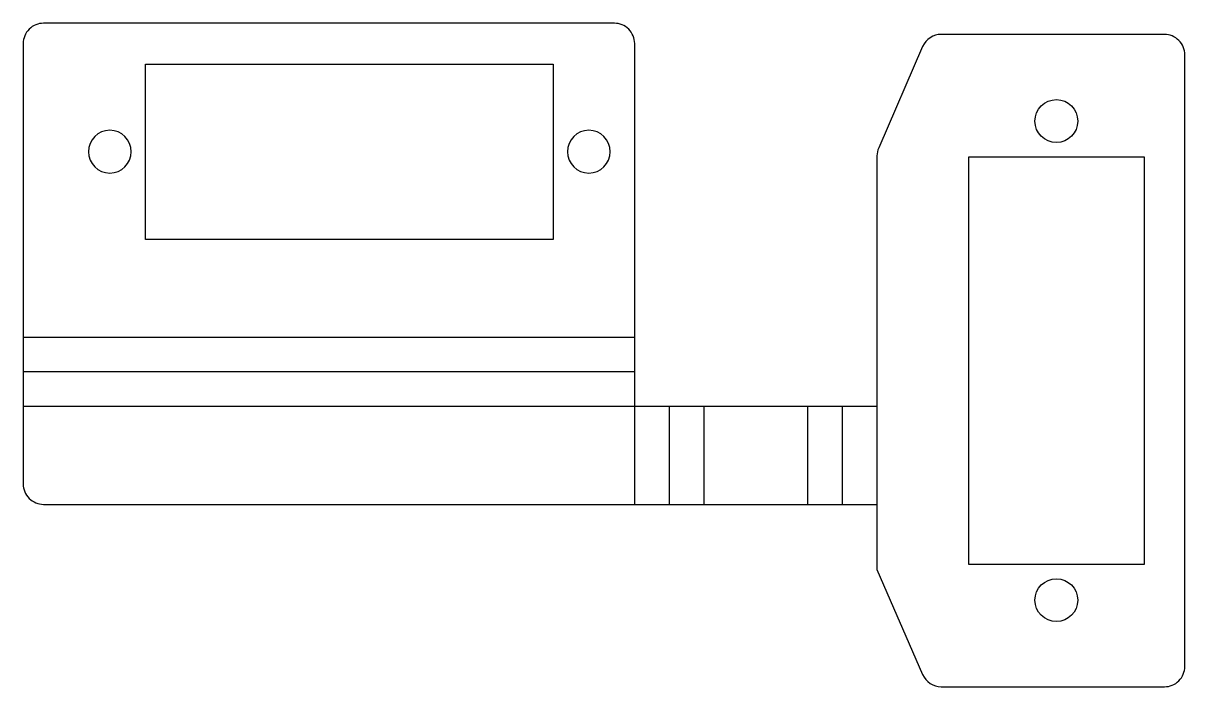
# Model space of a CAD drawing. Header units: millimetres. Extents: x -1 to 56, y -8.9 to 23.6.
import ezdxf

# ---------------------------------------------------------------- set-up
doc = ezdxf.new("R2010")
doc.units = ezdxf.units.MM

msp = doc.modelspace()

# ---------------------------------------------------------------- linework, layer by layer
at = {"layer": 'BEND'}
for p, q in [((29, 6.5), (-1, 6.5)), ((30.696, 4.804), (30.696, 0)), ((39.189, 0), (39.189, 4.804))]:
    msp.add_line(p, q, dxfattribs=at)
at = {"layer": 'BEND_EXTENT'}
for p, q in [((-1, 8.197), (29, 8.197)), ((29, 4.804), (-1, 4.804)), ((29, 0), (29, 4.804)), ((32.393, 4.804), (32.393, 0)), ((37.493, 0), (37.493, 4.804)), ((40.886, 4.804), (40.886, 0))]:
    msp.add_line(p, q, dxfattribs=at)
at = {"layer": 'INTERIOR_PROFILES'}
for points in [[(25, 21.601), (25, 13.001), (5, 13.001), (5, 21.601)], [(53.986, 17.054), (53.986, -2.946), (45.386, -2.946), (45.386, 17.054)]]:
    msp.add_lwpolyline(points, close=True, dxfattribs=at)
for centre in [(49.686, 18.804), (49.686, -4.696)]:
    msp.add_circle(centre, 1.05, dxfattribs=at)
at = {"layer": 'INTERIOR_PROFILES', "extrusion": (0, 0, -1)}
for centre in [(-3.25, 17.301), (-26.75, 17.301)]:
    msp.add_circle(centre, 1.05, dxfattribs=at)
at = {"layer": 'OUTER_PROFILES'}
msp.add_lwpolyline([(54.986, 23.054), (44.041, 23.054, 0.298595), (43.124, 22.453), (40.969, 17.495, 0.102893), (40.886, 17.096), (40.886, 4.804), (29, 4.804), (29, 22.601, 0.414214), (28, 23.601), (0, 23.601, 0.414214), (-1, 22.601), (-1, 1, 0.414214), (0, 0), (40.886, 0), (40.886, -3.196), (43.124, -8.345, 0.298595), (44.041, -8.946), (54.986, -8.946, 0.414214), (55.986, -7.946), (55.986, 22.054, 0.414214)], format="xyb", close=True, dxfattribs=at)

doc.saveas('drawing.dxf')
